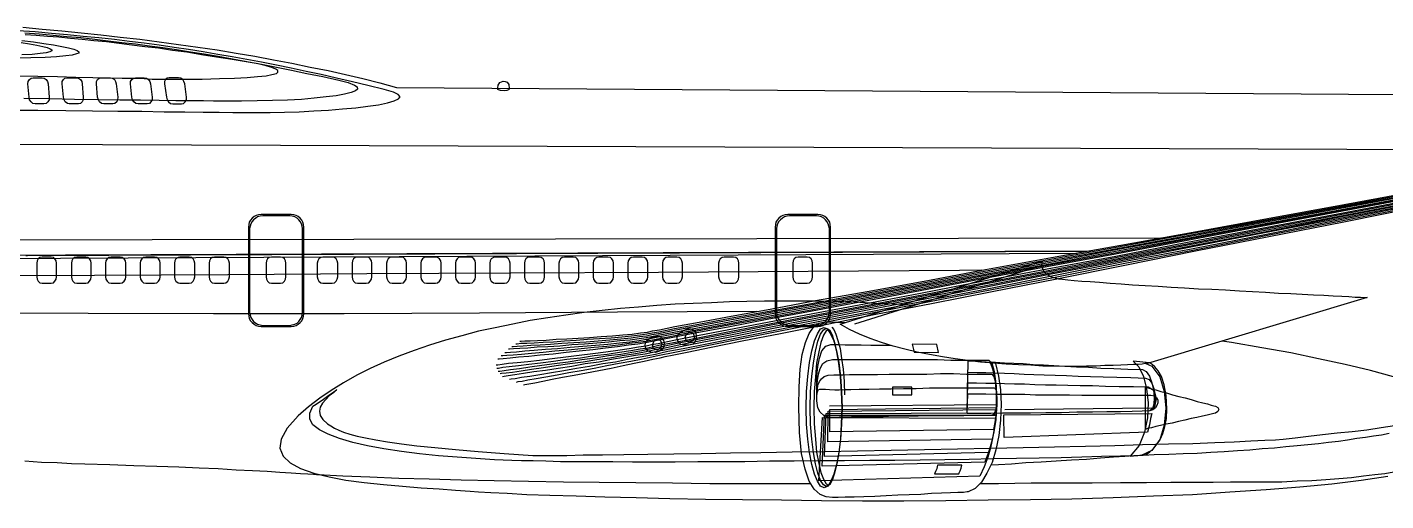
# Model space of a CAD drawing. Extents: x 526 to 2267, y -112 to 246.
# Drawn here: x 885.4 to 1058.8, y 133.5 to 193.8 of the extents above; entities that cross this region are included whole.
import ezdxf

# ---------------------------------------------------------------- set-up
doc = ezdxf.new("R2010")
doc.units = 0
doc.header["$MEASUREMENT"] = 0
doc.layers.get('0').update_dxf_attribs({"linetype": 'CONTINUOUS'})

msp = doc.modelspace()

# ---------------------------------------------------------------- linework, layer by layer
at = {"linetype": 'Continuous'}
for points in [[(930.93, 185.92), (928.85, 186.43), (926.87, 186.89), (924.83, 187.35), (922.9, 187.8), (920.97, 188.21), (919.04, 188.61), (917.16, 189.02), (915.28, 189.38), (913.4, 189.73), (911.52, 190.09), (909.69, 190.39), (907.81, 190.7), (905.93, 191), (904.1, 191.26), (902.22, 191.56), (900.29, 191.82), (898.41, 192.02), (896.48, 192.27), (894.49, 192.48), (892.51, 192.68), (890.48, 192.88), (888.45, 193.04), (886.36, 193.24), (884.18, 193.39)], [(884.79, 193.85), (887.28, 193.6), (889.77, 193.39), (892.26, 193.14), (894.75, 192.88), (897.24, 192.58), (899.73, 192.32), (902.22, 191.97), (904.66, 191.66), (907.15, 191.31), (909.59, 190.95), (912.03, 190.55), (914.41, 190.14), (916.8, 189.68), (919.14, 189.28), (921.48, 188.77), (923.77, 188.31), (926, 187.8), (928.19, 187.3), (930.37, 186.74), (932.51, 186.18), (1133.04, 184.77)], [(884.79, 193.85), (887.28, 193.6), (889.77, 193.39), (892.26, 193.14), (894.75, 192.88), (897.24, 192.58), (899.73, 192.32), (902.22, 191.97), (904.66, 191.66), (907.15, 191.31), (909.59, 190.95), (912.03, 190.55), (914.41, 190.14), (916.8, 189.68), (919.14, 189.28), (921.48, 188.77), (923.77, 188.31), (926, 187.8), (928.19, 187.3), (930.37, 186.74), (932.51, 186.18), (1133.04, 184.77)], [(884.79, 193.85), (887.28, 193.6), (889.77, 193.39), (892.26, 193.14), (894.75, 192.88), (897.24, 192.58), (899.73, 192.32), (902.22, 191.97), (904.66, 191.66), (907.15, 191.31), (909.59, 190.95), (912.03, 190.55), (914.41, 190.14), (916.8, 189.68), (919.14, 189.28), (921.48, 188.77), (923.77, 188.31), (926, 187.8), (928.19, 187.3), (930.37, 186.74), (932.51, 186.18), (1133.04, 184.77)], [(885.04, 193.14), (886.87, 192.99), (888.65, 192.83), (890.43, 192.68), (892.21, 192.53), (893.99, 192.32), (895.71, 192.12), (897.44, 191.92), (899.17, 191.71), (900.95, 191.46), (902.68, 191.26), (904.4, 191), (906.18, 190.7), (907.96, 190.44), (909.74, 190.14), (911.57, 189.83), (913.4, 189.48), (915.28, 189.12), (917.16, 188.77), (919.09, 188.36), (921.07, 187.96), (923.11, 187.55), (925.14, 187.09), (926.31, 186.79), (927.12, 186.48), (927.48, 186.23), (927.53, 185.97), (927.27, 185.72), (926.71, 185.52), (925.85, 185.31), (924.78, 185.11), (923.51, 184.96), (921.99, 184.81), (920.36, 184.65), (918.58, 184.55), (916.65, 184.5), (914.72, 184.45), (912.69, 184.4), (910.6, 184.4)], [(913.55, 189.38), (911.52, 189.73), (909.54, 190.04), (907.61, 190.34), (905.72, 190.65), (903.9, 190.9), (902.12, 191.16), (900.39, 191.36), (898.71, 191.56), (897.09, 191.77), (895.46, 191.97), (893.88, 192.12), (892.36, 192.27), (890.89, 192.43), (889.41, 192.58), (887.94, 192.68), (886.51, 192.78), (885.09, 192.88)], [(884.69, 192.17), (886.16, 191.97), (887.48, 191.77), (888.7, 191.61), (889.77, 191.41), (890.63, 191.21), (891.29, 191.05), (891.75, 190.9), (891.95, 190.7), (891.95, 190.55), (891.65, 190.44), (891.09, 190.29), (890.28, 190.19), (889.11, 190.09), (887.63, 189.99), (885.8, 189.94), (883.57, 189.89)], [(884.69, 192.17), (886.16, 191.97), (887.48, 191.77), (888.7, 191.61), (889.77, 191.41), (890.63, 191.21), (891.29, 191.05), (891.75, 190.9), (891.95, 190.7), (891.95, 190.55), (891.65, 190.44), (891.09, 190.29), (890.28, 190.19), (889.11, 190.09), (887.63, 189.99), (885.8, 189.94), (883.57, 189.89)], [(884.58, 191.92), (885.65, 191.71), (886.57, 191.56), (887.33, 191.41), (887.89, 191.26), (888.29, 191.11), (888.5, 190.95), (888.5, 190.85), (888.24, 190.7), (887.79, 190.6), (887.02, 190.5), (886.01, 190.39), (884.69, 190.34)], [(884.08, 187.65), (886.72, 187.6), (889.21, 187.55), (891.55, 187.5), (893.73, 187.45), (895.71, 187.4), (897.49, 187.35), (899.02, 187.35), (900.29, 187.3), (901.3, 187.24), (902.01, 187.24), (902.42, 187.24), (905.22, 187.24), (907.71, 187.24), (909.89, 187.3), (911.82, 187.35), (913.45, 187.45), (914.77, 187.55), (915.84, 187.65), (916.6, 187.8), (917.16, 187.96), (917.36, 188.11), (917.36, 188.31), (917.11, 188.51), (916.6, 188.72), (915.84, 188.92), (914.82, 189.17), (913.55, 189.38)], [(888.14, 184.91), (888.14, 184.6), (887.99, 184.35), (887.79, 184.14), (887.48, 184.09), (886.36, 184.09), (886.06, 184.14), (885.85, 184.35), (885.65, 184.6), (885.6, 184.91), (885.45, 186.63), (885.5, 186.94), (885.65, 187.19), (885.85, 187.35), (886.11, 187.4), (887.28, 187.4), (887.53, 187.35), (887.79, 187.19), (887.94, 186.94), (888.04, 186.63), (888.14, 184.91)], [(892.51, 184.91), (892.51, 184.6), (892.36, 184.35), (892.16, 184.14), (891.9, 184.09), (890.73, 184.09), (890.48, 184.14), (890.22, 184.35), (890.07, 184.6), (889.97, 184.91), (889.82, 186.63), (889.82, 186.94), (889.97, 187.19), (890.17, 187.35), (890.48, 187.4), (891.6, 187.4), (891.9, 187.35), (892.16, 187.19), (892.31, 186.94), (892.36, 186.63), (892.51, 184.91)], [(896.93, 184.91), (896.88, 184.6), (896.78, 184.35), (896.53, 184.14), (896.27, 184.09), (895.15, 184.09), (894.85, 184.14), (894.6, 184.35), (894.44, 184.6), (894.34, 184.91), (894.19, 186.63), (894.19, 186.94), (894.34, 187.19), (894.54, 187.35), (894.8, 187.4), (895.97, 187.4), (896.22, 187.35), (896.48, 187.19), (896.63, 186.94), (896.73, 186.63), (896.93, 184.91)], [(901.3, 184.91), (901.3, 184.6), (901.15, 184.35), (900.95, 184.14), (900.69, 184.09), (899.52, 184.09), (899.22, 184.14), (898.97, 184.35), (898.81, 184.6), (898.71, 184.91), (898.56, 186.63), (898.56, 186.94), (898.71, 187.19), (898.91, 187.35), (899.17, 187.4), (900.29, 187.4), (900.59, 187.35), (900.85, 187.19), (901, 186.94), (901.1, 186.63), (901.3, 184.91)], [(905.06, 184.09), (905.32, 184.14), (905.52, 184.35), (905.67, 184.6), (905.67, 184.91), (905.47, 186.63), (905.37, 186.94), (905.22, 187.19), (904.96, 187.35), (904.66, 187.4), (903.49, 187.4), (903.23, 187.35), (903.03, 187.19), (902.88, 186.94), (902.88, 186.63), (903.13, 184.91), (903.23, 184.6), (903.39, 184.35), (903.64, 184.14), (903.95, 184.09), (905.06, 184.09)], [(883.06, 183.28), (886.72, 183.28), (890.28, 183.23), (893.68, 183.18), (896.93, 183.13), (899.98, 183.13), (902.83, 183.08), (905.47, 183.08), (907.81, 183.03), (909.84, 183.03), (911.62, 182.98), (912.99, 182.98), (914.01, 182.98), (914.67, 182.98), (916.35, 182.98), (918.18, 183.03), (920.06, 183.08), (921.94, 183.18), (923.82, 183.28), (925.6, 183.43), (927.32, 183.59), (928.85, 183.79), (930.22, 183.94), (931.34, 184.2), (932.2, 184.45), (932.76, 184.7), (932.96, 184.96), (932.71, 185.26), (932.1, 185.57), (930.93, 185.92)], [(945.42, 185.97), (945.42, 186.13), (945.47, 186.48), (945.67, 186.79), (946.13, 186.99), (946.38, 186.94), (946.63, 186.84), (946.84, 186.53), (946.89, 186.03), (946.89, 185.97), (946.79, 185.87), (946.58, 185.77), (946.23, 185.72), (945.77, 185.77), (945.52, 185.87), (945.42, 185.92), (945.42, 185.97)], [(910.6, 184.4), (910.04, 184.4), (909.13, 184.4), (907.86, 184.45), (906.28, 184.45), (904.35, 184.45), (902.22, 184.5), (899.83, 184.55), (897.19, 184.55), (894.39, 184.6), (891.39, 184.65), (888.24, 184.7), (884.94, 184.75)], [(1099.2, 178.11), (815.52, 179.16)], [(1062.45, 171.9), (1052.64, 170.02), (1042.94, 168.19), (1033.49, 166.41), (1024.34, 164.63), (1015.55, 163), (1007.21, 161.43), (999.39, 159.9), (992.22, 158.53), (985.66, 157.31), (979.87, 156.19), (974.94, 155.28), (970.93, 154.52), (967.88, 153.91), (965.9, 153.5), (965.03, 153.35), (964.37, 153.2), (963.41, 153.04), (962.19, 152.84), (960.76, 152.64), (959.24, 152.43), (957.56, 152.23), (955.83, 151.98), (954.11, 151.77), (952.38, 151.57), (950.75, 151.37), (949.28, 151.21), (947.91, 151.06), (946.79, 150.96), (945.97, 150.86), (945.42, 150.76), (945.21, 150.76)], [(945.31, 150.4), (945.52, 150.4), (946.08, 150.5), (946.89, 150.6), (948.06, 150.71), (949.38, 150.91), (950.9, 151.06), (952.53, 151.26), (954.26, 151.52), (955.99, 151.72), (957.71, 151.98), (959.39, 152.18), (960.97, 152.43), (962.39, 152.64), (963.61, 152.84), (964.57, 152.99), (965.29, 153.14), (966.15, 153.35), (968.13, 153.7), (971.18, 154.31), (975.2, 155.08), (980.13, 156.04), (985.87, 157.16), (992.42, 158.38), (999.59, 159.75), (1007.42, 161.28), (1015.7, 162.85), (1024.49, 164.53), (1033.64, 166.26), (1043.09, 168.09), (1052.74, 169.92), (1062.55, 171.8)], [(1062.4, 172.1), (1052.59, 170.27), (1042.89, 168.44), (1033.44, 166.66), (1024.29, 164.93), (1015.5, 163.31), (1007.11, 161.73), (999.34, 160.26), (992.12, 158.89), (985.56, 157.67), (979.82, 156.6), (974.84, 155.63), (970.83, 154.87), (967.78, 154.31), (965.79, 153.91), (964.93, 153.75), (964.27, 153.6), (963.3, 153.45), (962.13, 153.3), (960.71, 153.09), (959.19, 152.94), (957.56, 152.74), (955.83, 152.53), (954.16, 152.38), (952.48, 152.18), (950.85, 152.03), (949.38, 151.87), (948.06, 151.77), (946.99, 151.67), (946.13, 151.57), (945.62, 151.52), (945.42, 151.52)], [(945.87, 151.98), (946.08, 151.98), (946.58, 152.03), (947.4, 152.08), (948.46, 152.18), (949.73, 152.28), (951.21, 152.43), (952.73, 152.59), (954.41, 152.74), (956.09, 152.89), (957.71, 153.04), (959.34, 153.2), (960.81, 153.35), (962.19, 153.55), (963.35, 153.7), (964.32, 153.81), (964.98, 153.96), (965.84, 154.11), (967.83, 154.52), (970.88, 155.13), (974.94, 155.89), (979.87, 156.8), (985.66, 157.87), (992.17, 159.14), (999.39, 160.46), (1007.21, 161.94), (1015.6, 163.51), (1024.39, 165.14), (1033.54, 166.87), (1043.04, 168.64), (1052.74, 170.42), (1062.55, 172.25)], [(946.33, 152.38), (946.53, 152.38), (947.04, 152.43), (947.8, 152.48), (948.87, 152.59), (950.09, 152.69), (951.51, 152.79), (953.04, 152.89), (954.66, 153.04), (956.29, 153.2), (957.92, 153.3), (959.49, 153.45), (960.97, 153.6), (962.29, 153.75), (963.46, 153.91), (964.37, 154.06), (965.03, 154.21), (965.9, 154.36), (967.88, 154.77), (970.93, 155.33), (974.99, 156.09), (979.92, 157.01), (985.72, 158.12), (992.27, 159.34), (999.49, 160.67), (1007.31, 162.14), (1015.7, 163.66), (1024.49, 165.34), (1033.69, 167.02), (1043.19, 168.8), (1052.9, 170.58), (1062.76, 172.41)], [(946.79, 152.84), (946.94, 152.84), (947.45, 152.89), (948.26, 152.94), (949.28, 152.99), (950.45, 153.09), (951.82, 153.14), (953.34, 153.25), (954.87, 153.4), (956.49, 153.5), (958.07, 153.6), (959.59, 153.75), (961.02, 153.91), (962.34, 154.01), (963.46, 154.16), (964.37, 154.31), (965.03, 154.41), (965.9, 154.57), (967.88, 154.97), (970.93, 155.53), (974.99, 156.3), (979.97, 157.26), (985.77, 158.33), (992.32, 159.55), (999.54, 160.87), (1007.42, 162.34), (1015.75, 163.87), (1024.59, 165.54), (1033.79, 167.22), (1043.29, 169), (1053, 170.78), (1062.86, 172.61)], [(947.24, 153.14), (947.4, 153.14), (947.91, 153.2), (948.67, 153.25), (949.63, 153.3), (950.85, 153.35), (952.17, 153.45), (953.6, 153.55), (955.12, 153.65), (956.7, 153.75), (958.22, 153.86), (959.75, 154.01), (961.12, 154.11), (962.44, 154.26), (963.51, 154.41), (964.42, 154.52), (965.08, 154.67), (965.95, 154.82), (967.93, 155.23), (970.98, 155.79), (975.04, 156.55), (980.02, 157.46), (985.82, 158.53), (992.37, 159.75), (999.64, 161.07), (1007.47, 162.55), (1015.85, 164.07), (1024.69, 165.7), (1033.94, 167.37), (1043.44, 169.15), (1053.15, 170.93), (1063.06, 172.71)], [(947.75, 153.5), (947.91, 153.5), (948.36, 153.55), (949.12, 153.55), (950.09, 153.6), (951.21, 153.7), (952.53, 153.75), (953.95, 153.86), (955.43, 153.96), (956.9, 154.06), (958.43, 154.16), (959.9, 154.26), (961.27, 154.36), (962.49, 154.52), (963.61, 154.62), (964.47, 154.77), (965.13, 154.87), (966, 155.02), (967.98, 155.43), (971.08, 155.99), (975.09, 156.75), (980.07, 157.67), (985.92, 158.73), (992.47, 159.95), (999.74, 161.28), (1007.57, 162.75), (1016, 164.27), (1024.85, 165.9), (1034.05, 167.58), (1043.55, 169.31), (1053.3, 171.08), (1063.21, 172.91)], [(948.26, 153.81), (948.41, 153.81), (948.87, 153.86), (949.58, 153.86), (950.5, 153.91), (951.62, 153.96), (952.89, 154.06), (954.26, 154.11), (955.68, 154.21), (957.15, 154.31), (958.63, 154.41), (960.05, 154.52), (961.37, 154.62), (962.59, 154.72), (963.66, 154.87), (964.52, 154.97), (965.18, 155.13), (966.05, 155.28), (968.03, 155.69), (971.13, 156.24), (975.2, 157.01), (980.18, 157.92), (985.97, 158.99), (992.58, 160.16), (999.84, 161.48), (1007.67, 162.95), (1016.11, 164.48), (1024.95, 166.05), (1034.2, 167.73), (1043.7, 169.46), (1053.46, 171.24), (1063.37, 173.07)], [(945.47, 149.99), (945.67, 149.99), (946.23, 150.1), (947.04, 150.2), (948.21, 150.35), (949.53, 150.55), (951.06, 150.76), (952.68, 150.96), (954.41, 151.21), (956.14, 151.47), (957.87, 151.72), (959.54, 151.98), (961.12, 152.18), (962.54, 152.43), (963.81, 152.64), (964.78, 152.84), (965.49, 152.99), (966.35, 153.14), (968.33, 153.55), (971.38, 154.16), (975.4, 154.92), (980.33, 155.89), (986.07, 157.01), (992.58, 158.23), (999.79, 159.6), (1007.57, 161.12), (1015.85, 162.7), (1024.64, 164.38), (1033.74, 166.15), (1043.19, 167.93), (1052.85, 169.76), (1062.65, 171.64)], [(945.72, 149.69), (945.92, 149.74), (946.48, 149.79), (947.3, 149.89), (948.41, 150.04), (949.73, 150.25), (951.26, 150.45), (952.89, 150.71), (954.61, 150.96), (956.34, 151.21), (958.07, 151.47), (959.75, 151.72), (961.32, 151.98), (962.74, 152.23), (963.96, 152.43), (964.98, 152.64), (965.69, 152.79), (966.56, 152.94), (968.54, 153.35), (971.54, 153.96), (975.55, 154.72), (980.48, 155.69), (986.22, 156.8), (992.73, 158.07), (999.94, 159.45), (1007.72, 160.92), (1016, 162.55), (1024.75, 164.22), (1033.89, 166), (1043.29, 167.78), (1052.9, 169.66), (1062.71, 171.54)], [(946.02, 149.33), (946.23, 149.38), (946.74, 149.43), (947.6, 149.59), (948.72, 149.74), (950.04, 149.94), (951.51, 150.15), (953.14, 150.4), (954.87, 150.65), (956.6, 150.96), (958.32, 151.21), (959.95, 151.52), (961.53, 151.77), (963, 152.03), (964.22, 152.23), (965.23, 152.43), (965.95, 152.59), (966.76, 152.74), (968.74, 153.14), (971.74, 153.75), (975.75, 154.52), (980.63, 155.48), (986.38, 156.6), (992.83, 157.87), (1000, 159.24), (1007.77, 160.77), (1016.05, 162.39), (1024.8, 164.07), (1033.89, 165.85), (1043.29, 167.68), (1052.95, 169.51), (1062.71, 171.39)], [(946.94, 148.98), (947.14, 149.03), (947.65, 149.08), (948.46, 149.23), (949.53, 149.38), (950.8, 149.59), (952.28, 149.84), (953.85, 150.1), (955.48, 150.4), (957.15, 150.65), (958.83, 150.96), (960.46, 151.21), (961.98, 151.52), (963.35, 151.77), (964.57, 151.98), (965.54, 152.18), (966.25, 152.33), (967.12, 152.53), (969.1, 152.89), (972.1, 153.5), (976.11, 154.31), (980.99, 155.28), (986.73, 156.4), (993.24, 157.67), (1000.35, 159.04), (1008.13, 160.56), (1016.36, 162.19), (1025.1, 163.92), (1034.2, 165.65), (1043.55, 167.48), (1053.15, 169.36), (1062.91, 171.29)], [(947.8, 148.62), (948.01, 148.67), (948.52, 148.72), (949.28, 148.88), (950.34, 149.08), (951.56, 149.28), (952.99, 149.54), (954.51, 149.84), (956.09, 150.1), (957.71, 150.4), (959.34, 150.71), (960.92, 151.01), (962.39, 151.26), (963.71, 151.52), (964.88, 151.77), (965.84, 151.98), (966.51, 152.13), (967.37, 152.28), (969.3, 152.69), (972.35, 153.3), (976.36, 154.11), (981.24, 155.08), (986.94, 156.19), (993.44, 157.46), (1000.55, 158.89), (1008.28, 160.36), (1016.56, 161.99), (1025.25, 163.72), (1034.35, 165.49), (1043.7, 167.32), (1053.3, 169.2), (1063.01, 171.13)], [(948.72, 148.27), (948.87, 148.32), (949.38, 148.37), (950.14, 148.52), (951.16, 148.72), (952.38, 148.98), (953.7, 149.23), (955.17, 149.49), (956.75, 149.79), (958.32, 150.1), (959.9, 150.4), (961.42, 150.71), (962.85, 151.01), (964.12, 151.26), (965.23, 151.52), (966.15, 151.72), (966.81, 151.87), (967.67, 152.03), (969.61, 152.43), (972.65, 153.04), (976.62, 153.86), (981.5, 154.82), (987.24, 155.94), (993.69, 157.26), (1000.81, 158.63), (1008.53, 160.16), (1016.77, 161.78), (1025.46, 163.51), (1034.5, 165.34), (1043.85, 167.17), (1053.41, 169.05), (1063.11, 170.98)], [(920.67, 162.34), (920.67, 168.34), (920.61, 168.7), (920.56, 169), (920.41, 169.25), (920.21, 169.51), (919.95, 169.71), (919.7, 169.86), (919.4, 169.92), (919.04, 169.97), (915.23, 169.97), (914.87, 169.92), (914.57, 169.86), (914.31, 169.71), (914.06, 169.51), (913.86, 169.25), (913.7, 169), (913.65, 168.7), (913.6, 168.34), (913.6, 162.34)], [(920.51, 162.34), (920.51, 168.19), (920.46, 168.49), (920.36, 168.8), (920.21, 169.1), (920.01, 169.31), (919.8, 169.51), (919.5, 169.66), (919.19, 169.76), (918.89, 169.81), (915.43, 169.81), (915.08, 169.76), (914.77, 169.66), (914.52, 169.51), (914.26, 169.31), (914.06, 169.1), (913.91, 168.8), (913.81, 168.49), (913.75, 168.19), (913.75, 162.24)], [(987.9, 162.34), (987.9, 168.34), (987.85, 168.7), (987.8, 169), (987.65, 169.25), (987.44, 169.51), (987.19, 169.71), (986.94, 169.86), (986.63, 169.92), (986.27, 169.97), (982.46, 169.97), (982.11, 169.92), (981.8, 169.86), (981.55, 169.71), (981.29, 169.51), (981.09, 169.25), (980.94, 169), (980.89, 168.7), (980.84, 168.34), (980.84, 162.34)], [(987.75, 162.34), (987.75, 168.19), (987.7, 168.49), (987.6, 168.8), (987.44, 169.1), (987.24, 169.31), (987.04, 169.51), (986.73, 169.66), (986.43, 169.76), (986.12, 169.81), (982.67, 169.81), (982.31, 169.76), (982.01, 169.66), (981.75, 169.51), (981.5, 169.31), (981.29, 169.1), (981.14, 168.8), (981.04, 168.49), (980.99, 168.19), (980.99, 162.24)], [(797.43, 166.82), (797.02, 166.31), (796.82, 165.85), (796.87, 165.44), (797.22, 165.14), (797.94, 164.83), (799.1, 164.63), (800.73, 164.53), (802.97, 164.48), (1021.05, 165.36)], [(798.34, 167.68), (797.88, 167.12), (797.58, 166.51), (797.48, 165.9), (797.68, 165.29), (798.29, 164.78), (799.31, 164.32), (800.88, 164.07), (803.07, 163.97), (1019.34, 165.05)], [(1029.97, 166.96), (798.34, 166.56)], [(885.19, 164.73), (885.4, 164.73), (1020.6, 165.28)], [(888.4, 161.22), (888.7, 161.28), (888.9, 161.48), (889.06, 161.73), (889.11, 162.04), (889.11, 163.77), (889.06, 164.07), (888.9, 164.32), (888.7, 164.48), (888.4, 164.53), (887.28, 164.53), (886.97, 164.48), (886.77, 164.32), (886.62, 164.07), (886.57, 163.77), (886.57, 162.04), (886.62, 161.73), (886.77, 161.48), (886.97, 161.28), (887.28, 161.22), (888.4, 161.22)], [(892.82, 161.22), (893.12, 161.28), (893.32, 161.48), (893.48, 161.73), (893.53, 162.04), (893.53, 163.77), (893.48, 164.07), (893.32, 164.32), (893.12, 164.48), (892.82, 164.53), (891.7, 164.53), (891.39, 164.48), (891.19, 164.32), (891.04, 164.07), (890.99, 163.77), (890.99, 162.04), (891.04, 161.73), (891.19, 161.48), (891.39, 161.28), (891.7, 161.22), (892.82, 161.22)], [(897.24, 161.22), (897.49, 161.28), (897.75, 161.48), (897.9, 161.73), (897.95, 162.04), (897.95, 163.77), (897.9, 164.07), (897.75, 164.32), (897.49, 164.48), (897.24, 164.53), (896.07, 164.53), (895.76, 164.48), (895.56, 164.32), (895.41, 164.07), (895.36, 163.77), (895.36, 162.04), (895.41, 161.73), (895.56, 161.48), (895.76, 161.28), (896.07, 161.22), (897.24, 161.22)], [(901.61, 161.22), (901.91, 161.28), (902.12, 161.48), (902.27, 161.73), (902.32, 162.04), (902.32, 163.77), (902.27, 164.07), (902.12, 164.32), (901.91, 164.48), (901.61, 164.53), (900.49, 164.53), (900.19, 164.48), (899.98, 164.32), (899.83, 164.07), (899.78, 163.77), (899.78, 162.04), (899.83, 161.73), (899.98, 161.48), (900.19, 161.28), (900.49, 161.22), (901.61, 161.22)], [(906.03, 161.22), (906.33, 161.28), (906.54, 161.48), (906.69, 161.73), (906.74, 162.04), (906.74, 163.77), (906.69, 164.07), (906.54, 164.32), (906.33, 164.48), (906.03, 164.53), (904.86, 164.53), (904.61, 164.48), (904.35, 164.32), (904.2, 164.07), (904.15, 163.77), (904.15, 162.04), (904.2, 161.73), (904.35, 161.48), (904.61, 161.28), (904.86, 161.22), (906.03, 161.22)], [(910.45, 161.22), (910.71, 161.28), (910.96, 161.48), (911.11, 161.73), (911.16, 162.04), (911.16, 163.77), (911.11, 164.07), (910.96, 164.32), (910.71, 164.48), (910.45, 164.53), (909.28, 164.53), (908.98, 164.48), (908.77, 164.32), (908.62, 164.07), (908.57, 163.77), (908.57, 162.04), (908.62, 161.73), (908.77, 161.48), (908.98, 161.28), (909.28, 161.22), (910.45, 161.22)], [(917.67, 161.22), (917.97, 161.28), (918.18, 161.48), (918.33, 161.73), (918.38, 162.04), (918.38, 163.77), (918.33, 164.07), (918.18, 164.32), (917.97, 164.48), (917.67, 164.53), (916.55, 164.53), (916.24, 164.48), (916.04, 164.32), (915.89, 164.07), (915.84, 163.77), (915.84, 162.04), (915.89, 161.73), (916.04, 161.48), (916.24, 161.28), (916.55, 161.22), (917.67, 161.22)], [(924.27, 161.22), (924.58, 161.28), (924.78, 161.48), (924.93, 161.73), (924.99, 162.04), (924.99, 163.77), (924.93, 164.07), (924.78, 164.32), (924.58, 164.48), (924.27, 164.53), (923.11, 164.53), (922.85, 164.48), (922.6, 164.32), (922.44, 164.07), (922.39, 163.77), (922.39, 162.04), (922.44, 161.73), (922.6, 161.48), (922.85, 161.28), (923.11, 161.22), (924.27, 161.22)], [(928.64, 161.22), (928.95, 161.28), (929.15, 161.48), (929.31, 161.73), (929.36, 162.04), (929.36, 163.77), (929.31, 164.07), (929.15, 164.32), (928.95, 164.48), (928.64, 164.53), (927.53, 164.53), (927.22, 164.48), (927.02, 164.32), (926.87, 164.07), (926.82, 163.77), (926.82, 162.04), (926.87, 161.73), (927.02, 161.48), (927.22, 161.28), (927.53, 161.22), (928.64, 161.22)], [(933.07, 161.22), (933.37, 161.28), (933.57, 161.48), (933.73, 161.73), (933.78, 162.04), (933.78, 163.77), (933.73, 164.07), (933.57, 164.32), (933.37, 164.48), (933.07, 164.53), (931.95, 164.53), (931.64, 164.48), (931.44, 164.32), (931.29, 164.07), (931.24, 163.77), (931.24, 162.04), (931.29, 161.73), (931.44, 161.48), (931.64, 161.28), (931.95, 161.22), (933.07, 161.22)], [(937.49, 161.22), (937.74, 161.28), (938, 161.48), (938.15, 161.73), (938.2, 162.04), (938.2, 163.77), (938.15, 164.07), (938, 164.32), (937.74, 164.48), (937.49, 164.53), (936.32, 164.53), (936.01, 164.48), (935.81, 164.32), (935.66, 164.07), (935.61, 163.77), (935.61, 162.04), (935.66, 161.73), (935.81, 161.48), (936.01, 161.28), (936.32, 161.22), (937.49, 161.22)], [(941.86, 161.22), (942.16, 161.28), (942.37, 161.48), (942.52, 161.73), (942.57, 162.04), (942.57, 163.77), (942.52, 164.07), (942.37, 164.32), (942.16, 164.48), (941.86, 164.53), (940.74, 164.53), (940.43, 164.48), (940.23, 164.32), (940.08, 164.07), (940.03, 163.77), (940.03, 162.04), (940.08, 161.73), (940.23, 161.48), (940.43, 161.28), (940.74, 161.22), (941.86, 161.22)], [(946.28, 161.22), (946.58, 161.28), (946.79, 161.48), (946.94, 161.73), (946.99, 162.04), (946.99, 163.77), (946.94, 164.07), (946.79, 164.32), (946.58, 164.48), (946.28, 164.53), (945.11, 164.53), (944.86, 164.48), (944.6, 164.32), (944.45, 164.07), (944.4, 163.77), (944.4, 162.04), (944.45, 161.73), (944.6, 161.48), (944.86, 161.28), (945.11, 161.22), (946.28, 161.22)], [(950.7, 161.22), (950.95, 161.28), (951.21, 161.48), (951.36, 161.73), (951.41, 162.04), (951.41, 163.77), (951.36, 164.07), (951.21, 164.32), (950.95, 164.48), (950.7, 164.53), (949.53, 164.53), (949.23, 164.48), (949.02, 164.32), (948.87, 164.07), (948.82, 163.77), (948.82, 162.04), (948.87, 161.73), (949.02, 161.48), (949.23, 161.28), (949.53, 161.22), (950.7, 161.22)], [(955.07, 161.22), (955.38, 161.28), (955.58, 161.48), (955.73, 161.73), (955.78, 162.04), (955.78, 163.77), (955.73, 164.07), (955.58, 164.32), (955.38, 164.48), (955.07, 164.53), (953.95, 164.53), (953.65, 164.48), (953.44, 164.32), (953.29, 164.07), (953.24, 163.77), (953.24, 162.04), (953.29, 161.73), (953.44, 161.48), (953.65, 161.28), (953.95, 161.22), (955.07, 161.22)], [(959.49, 161.22), (959.8, 161.28), (960, 161.48), (960.15, 161.73), (960.2, 162.04), (960.2, 163.77), (960.15, 164.07), (960, 164.32), (959.8, 164.48), (959.49, 164.53), (958.32, 164.53), (958.07, 164.48), (957.82, 164.32), (957.66, 164.07), (957.61, 163.77), (957.61, 162.04), (957.66, 161.73), (957.82, 161.48), (958.07, 161.28), (958.32, 161.22), (959.49, 161.22)], [(963.86, 161.22), (964.17, 161.28), (964.37, 161.48), (964.52, 161.73), (964.57, 162.04), (964.57, 163.77), (964.52, 164.07), (964.37, 164.32), (964.17, 164.48), (963.86, 164.53), (962.74, 164.53), (962.44, 164.48), (962.24, 164.32), (962.08, 164.07), (962.03, 163.77), (962.03, 162.04), (962.08, 161.73), (962.24, 161.48), (962.44, 161.28), (962.74, 161.22), (963.86, 161.22)], [(968.28, 161.22), (968.59, 161.28), (968.79, 161.48), (968.94, 161.73), (969, 162.04), (969, 163.77), (968.94, 164.07), (968.79, 164.32), (968.59, 164.48), (968.28, 164.53), (967.17, 164.53), (966.86, 164.48), (966.66, 164.32), (966.51, 164.07), (966.45, 163.77), (966.45, 162.04), (966.51, 161.73), (966.66, 161.48), (966.86, 161.28), (967.17, 161.22), (968.28, 161.22)], [(975.5, 161.22), (975.81, 161.28), (976.01, 161.48), (976.16, 161.73), (976.21, 162.04), (976.21, 163.77), (976.16, 164.07), (976.01, 164.32), (975.81, 164.48), (975.5, 164.53), (974.33, 164.53), (974.08, 164.48), (973.82, 164.32), (973.67, 164.07), (973.62, 163.77), (973.62, 162.04), (973.67, 161.73), (973.82, 161.48), (974.08, 161.28), (974.33, 161.22), (975.5, 161.22)], [(984.9, 161.22), (985.21, 161.28), (985.41, 161.48), (985.56, 161.73), (985.61, 162.04), (985.61, 163.77), (985.56, 164.07), (985.41, 164.32), (985.21, 164.48), (984.9, 164.53), (983.78, 164.53), (983.48, 164.48), (983.28, 164.32), (983.12, 164.07), (983.07, 163.77), (983.07, 162.04), (983.12, 161.73), (983.28, 161.48), (983.48, 161.28), (983.78, 161.22), (984.9, 161.22)], [(989.12, 155.99), (1014.94, 164.07), (1014.94, 163.97), (1014.89, 163.77), (1014.84, 163.46), (1014.94, 163.11), (1015.14, 162.7), (1015.5, 162.34), (1016.11, 162.04), (1017.02, 161.78), (1017.53, 161.73), (1018.19, 161.63), (1019, 161.58), (1019.97, 161.48), (1021.04, 161.43), (1022.25, 161.33), (1023.58, 161.22), (1025, 161.12), (1026.47, 161.02), (1028.05, 160.92), (1029.73, 160.82), (1031.4, 160.72), (1033.08, 160.62), (1034.86, 160.51), (1036.59, 160.46), (1038.31, 160.36), (1040.09, 160.26), (1041.77, 160.16), (1043.44, 160.06), (1045.07, 159.95), (1046.65, 159.9), (1048.12, 159.8), (1049.54, 159.75), (1050.86, 159.7), (1052.08, 159.6), (1053.15, 159.55), (1054.07, 159.5), (1054.88, 159.45), (1055.54, 159.45), (1056, 159.4), (1056.3, 159.4), (1056.4, 159.4), (1028.35, 150.96), (1028.25, 150.96), (1028.05, 150.96), (1027.69, 150.91), (1027.18, 150.86), (1026.57, 150.86), (1025.81, 150.81), (1024.95, 150.76), (1023.98, 150.71), (1022.92, 150.71), (1021.8, 150.65), (1020.58, 150.65), (1019.26, 150.6), (1017.88, 150.6), (1016.46, 150.65), (1014.99, 150.65), (1013.46, 150.76), (1011.89, 150.81), (1010.31, 150.91), (1008.69, 151.01), (1007.06, 151.16), (1005.43, 151.37), (1003.81, 151.57), (1002.18, 151.82), (1000.55, 152.13), (998.98, 152.43), (997.4, 152.79), (995.88, 153.2), (994.41, 153.65), (992.98, 154.16), (991.61, 154.72), (990.34, 155.33), (989.12, 155.99)], [(1013.92, 163.16), (990.95, 155.99)], [(1007.22, 162.87), (1004.37, 162.85), (985.05, 162.7), (965.95, 162.6), (947.09, 162.5), (928.7, 162.39), (910.96, 162.29), (893.93, 162.19), (877.77, 162.14), (862.68, 162.09), (848.81, 162.04), (836.25, 161.99), (825.18, 161.99), (815.72, 161.99), (808.1, 162.04), (802.36, 162.09), (798.75, 162.14), (797.33, 162.24), (796.72, 162.29), (796.16, 162.39)], [(913.6, 162.34), (913.6, 157.31), (913.65, 157.01), (913.7, 156.7), (913.86, 156.4), (914.06, 156.19), (914.31, 155.99), (914.57, 155.84), (914.87, 155.74), (915.23, 155.69), (919.04, 155.69), (919.4, 155.74), (919.7, 155.84), (919.95, 155.99), (920.21, 156.19), (920.41, 156.4), (920.56, 156.7), (920.61, 157.01), (920.67, 157.31), (920.67, 162.34)], [(913.75, 162.24), (913.75, 157.52), (913.81, 157.16), (913.91, 156.85), (914.06, 156.6), (914.26, 156.35), (914.52, 156.14), (914.77, 155.99), (915.08, 155.89), (915.43, 155.84), (918.89, 155.84), (919.19, 155.89), (919.5, 155.99), (919.8, 156.14), (920.01, 156.35), (920.21, 156.6), (920.36, 156.85), (920.46, 157.16), (920.51, 157.52), (920.51, 162.34)], [(980.84, 162.34), (980.84, 157.31), (980.89, 157.01), (980.94, 156.7), (981.09, 156.4), (981.29, 156.19), (981.55, 155.99), (981.8, 155.84), (982.11, 155.74), (982.46, 155.69), (986.27, 155.69), (986.63, 155.74), (986.94, 155.84), (987.19, 155.99), (987.44, 156.19), (987.65, 156.4), (987.8, 156.7), (987.85, 157.01), (987.9, 157.31), (987.9, 162.34)], [(980.99, 162.24), (980.99, 157.52), (981.04, 157.16), (981.14, 156.85), (981.29, 156.6), (981.5, 156.35), (981.75, 156.14), (982.01, 155.99), (982.31, 155.89), (982.67, 155.84), (986.12, 155.84), (986.43, 155.89), (986.73, 155.99), (987.04, 156.14), (987.24, 156.35), (987.44, 156.6), (987.6, 156.85), (987.7, 157.16), (987.75, 157.52), (987.75, 162.34)], [(978.51, 157.61), (960.71, 157.52), (943.08, 157.41), (925.8, 157.31), (909.13, 157.31), (893.12, 157.36), (877.88, 157.41), (863.59, 157.57), (850.33, 157.72), (838.29, 157.97), (827.46, 158.23), (818.11, 158.58), (810.28, 158.99), (804.14, 159.5), (799.71, 160.01), (797.27, 160.62), (796.61, 160.77), (796, 160.97)], [(986.02, 158.94), (983.89, 158.94), (981.7, 158.94), (979.46, 158.94), (977.23, 158.89), (974.99, 158.84), (972.71, 158.73), (970.37, 158.63), (968.08, 158.53), (965.74, 158.38), (963.41, 158.18), (961.07, 157.97), (958.73, 157.72), (956.44, 157.46), (954.11, 157.16), (951.82, 156.8), (949.58, 156.45), (947.35, 155.99), (945.11, 155.53), (942.98, 155.08), (940.84, 154.52), (938.76, 153.96), (936.72, 153.3), (934.74, 152.64), (932.81, 151.92), (930.93, 151.16), (929.15, 150.35), (927.42, 149.49), (925.75, 148.52), (924.17, 147.55), (922.7, 146.54), (921.28, 145.47), (919.95, 144.3), (918.53, 142.73), (917.77, 141.35), (917.62, 140.19), (918.02, 139.17), (918.94, 138.31), (920.26, 137.59), (921.94, 136.98), (923.92, 136.53), (926.05, 136.12), (928.39, 135.81), (930.83, 135.56), (933.27, 135.36), (935.66, 135.15), (937.94, 135), (940.03, 134.85), (941.91, 134.7), (942.98, 134.6), (944.55, 134.54), (946.63, 134.44), (949.12, 134.29), (952.07, 134.19), (955.43, 134.09), (959.09, 133.99), (963.1, 133.88), (967.37, 133.78), (971.94, 133.68), (976.67, 133.63), (981.65, 133.58), (986.73, 133.53), (991.97, 133.48), (997.25, 133.48), (1002.64, 133.53), (1008.03, 133.58), (1013.41, 133.63), (1018.7, 133.73), (1023.98, 133.88), (1029.12, 134.09), (1034.1, 134.29), (1038.87, 134.6), (1043.5, 134.9), (1047.82, 135.26), (1051.88, 135.66), (1055.64, 136.12), (1059.05, 136.63)], [(997.03, 158.47), (996.84, 158.48), (993.74, 158.63), (990.9, 158.79), (988.31, 158.89), (986.02, 158.94)], [(1008.96, 150.99), (1009.35, 149.38), (1009.6, 147.61), (1009.7, 145.78), (1009.6, 143.74), (1009.4, 141.81), (1008.99, 139.98), (1008.53, 138.36), (1007.87, 136.98), (1007.16, 135.87), (1006.35, 135.05), (1005.48, 134.6), (1005.33, 134.6), (1004.87, 134.54), (1004.16, 134.54), (1003.2, 134.49), (1002.08, 134.44), (1000.81, 134.39), (999.44, 134.29), (997.96, 134.24), (996.49, 134.19), (995.02, 134.09), (993.54, 134.04), (992.17, 133.99), (990.9, 133.93), (989.78, 133.93), (988.87, 133.88), (988.15, 133.88), (987.34, 133.99), (986.58, 134.29), (985.82, 134.95), (985.16, 135.97), (984.65, 137.49), (984.19, 139.52), (983.94, 142.17), (983.84, 145.47), (983.89, 148.01), (984.04, 150.25), (984.29, 152.13), (984.7, 153.65), (985.16, 154.82), (985.72, 155.63), (986.43, 156.14), (987.19, 156.3)], [(987.19, 156.3), (987.29, 156.3), (987.65, 156.3), (988.15, 156.24), (988.87, 156.24), (989.73, 156.19), (989.77, 156.19)], [(965.64, 154.47), (966.05, 154.41), (966.35, 154.26), (966.56, 153.91), (966.66, 153.55), (966.61, 153.14), (966.4, 152.79), (966.05, 152.53), (965.54, 152.38), (964.98, 152.43), (964.57, 152.59), (964.32, 152.89), (964.22, 153.25), (964.27, 153.65), (964.52, 154.01), (964.98, 154.26), (965.64, 154.47)], [(969.66, 155.38), (970.06, 155.38), (970.42, 155.23), (970.67, 154.92), (970.77, 154.57), (970.77, 154.16), (970.62, 153.75), (970.32, 153.45), (969.81, 153.3), (969.25, 153.3), (968.79, 153.4), (968.49, 153.7), (968.33, 154.06), (968.33, 154.41), (968.59, 154.82), (969, 155.13), (969.66, 155.38)], [(969.91, 155.02), (970.37, 154.82), (970.52, 154.36), (970.37, 153.91), (969.91, 153.65), (969.5, 153.86), (969.35, 154.31), (969.5, 154.77), (969.91, 155.02)], [(984.8, 145.32), (984.85, 147.4), (985, 149.33), (985.21, 151.11), (985.51, 152.59), (985.87, 153.86), (986.22, 154.77), (986.63, 155.38), (987.09, 155.58), (987.49, 155.38), (987.9, 154.77), (988.31, 153.86), (988.66, 152.59), (988.97, 151.11), (989.17, 149.33), (989.32, 147.4), (989.37, 145.32), (989.32, 143.23), (989.17, 141.35), (988.97, 139.63), (988.66, 138.1), (988.31, 136.88), (987.95, 135.97), (987.54, 135.36), (987.09, 135.15), (986.63, 135.36), (986.22, 135.97), (985.87, 136.88), (985.51, 138.1), (985.21, 139.63), (985, 141.35), (984.85, 143.23), (984.8, 145.32)], [(985.31, 145.32), (985.36, 147.4), (985.51, 149.33), (985.72, 151.06), (985.97, 152.53), (986.27, 153.81), (986.63, 154.72), (986.99, 155.28), (987.34, 155.48), (987.7, 155.28), (988, 154.72), (988.36, 153.81), (988.66, 152.53), (988.97, 151.06), (989.17, 149.33), (989.32, 147.4), (989.37, 145.32), (989.32, 143.23), (989.17, 141.35), (988.97, 139.63), (988.71, 138.2), (988.41, 136.98), (988.05, 136.07), (987.7, 135.51), (987.34, 135.31), (986.99, 135.51), (986.63, 136.07), (986.27, 136.98), (985.97, 138.2), (985.72, 139.63), (985.51, 141.35), (985.36, 143.23), (985.31, 145.32)], [(987.65, 135.46), (987.9, 135.66), (988.21, 136.22), (988.46, 137.09), (988.76, 138.25), (989.02, 139.68), (989.22, 141.35), (989.32, 143.29), (989.37, 145.32), (989.32, 147.4), (989.17, 149.28), (988.97, 151.01), (988.71, 152.48), (988.41, 153.65), (988.15, 154.57), (987.85, 155.13), (987.65, 155.33), (987.34, 155.13), (986.99, 154.57), (986.68, 153.65), (986.43, 152.48), (986.12, 151.01), (985.97, 149.28), (985.82, 147.4), (985.77, 145.32), (985.82, 143.29), (985.97, 141.35), (986.12, 139.68), (986.43, 138.25), (986.68, 137.09), (986.99, 136.22), (987.34, 135.66), (987.65, 135.46)], [(988.05, 155.63), (988.31, 155.33), (988.56, 154.72), (988.82, 153.91), (989.12, 152.89), (989.32, 151.62), (989.53, 150.25), (989.63, 148.67), (989.68, 147)], [(965.79, 154.11), (966.2, 153.91), (966.35, 153.45), (966.2, 152.94), (965.79, 152.69), (965.29, 152.89), (965.18, 153.35), (965.39, 153.86), (965.79, 154.11)], [(1008.34, 151.04), (1008.58, 150.3), (1008.89, 148.98), (1009.04, 147.4), (1009.04, 145.52), (1008.99, 145.11), (1008.84, 144.71), (1008.64, 144.45), (1008.38, 144.35), (1008.23, 144.35), (1007.72, 144.35), (1007.01, 144.35), (1005.99, 144.35), (1004.87, 144.3), (1003.55, 144.3), (1002.08, 144.3), (1000.61, 144.3), (999.03, 144.25), (997.51, 144.25), (996.03, 144.25), (994.61, 144.2), (993.34, 144.2), (992.22, 144.2), (991.25, 144.2), (990.59, 144.2), (989.78, 144.15), (989.02, 144.15), (988.26, 144.1), (987.6, 144.15), (987.04, 144.35), (986.58, 144.76), (986.27, 145.32), (986.17, 146.23), (986.17, 147.15), (986.17, 148.21), (986.17, 149.43), (986.27, 150.6), (986.48, 151.67), (986.78, 152.59), (987.29, 153.2), (987.95, 153.4), (988.05, 153.4), (988.46, 153.4), (989.02, 153.4), (989.78, 153.35), (990.75, 153.35), (991.81, 153.35), (993.03, 153.3), (994.41, 153.3), (995.56, 153.3)], [(1001.47, 153.4), (998.32, 153.45), (998.57, 152.43), (1001.67, 152.38), (1001.47, 153.4)], [(1059.76, 149.28), (1056.81, 150.1), (1053.61, 150.86), (1050.2, 151.57), (1046.65, 152.33), (1042.94, 152.99), (1039.07, 153.65), (1037.91, 153.83)], [(1008.13, 151.42), (1008.48, 151.06), (1008.79, 149.94), (1009.04, 148.11), (1009.04, 145.57), (1008.99, 145.17), (1008.89, 144.76), (1008.69, 144.45), (1008.38, 144.35), (1008.23, 144.35), (1007.72, 144.35), (1007.01, 144.35), (1005.99, 144.35), (1004.87, 144.3), (1003.55, 144.3), (1002.08, 144.3), (1000.61, 144.3), (999.03, 144.25), (997.51, 144.25), (996.03, 144.25), (994.61, 144.2), (993.34, 144.2), (992.22, 144.2), (991.25, 144.2), (990.59, 144.2), (989.78, 144.15), (989.02, 144.15), (988.26, 144.1), (987.6, 144.15), (987.04, 144.35), (986.58, 144.76), (986.27, 145.32), (986.17, 146.23), (986.17, 147.05), (986.17, 147.91), (986.22, 148.82), (986.38, 149.64), (986.58, 150.35), (986.94, 150.96), (987.44, 151.31), (988.15, 151.47), (988.31, 151.47), (988.66, 151.47), (989.32, 151.47), (990.14, 151.47), (991.15, 151.47), (992.32, 151.47), (993.64, 151.47), (995.12, 151.47), (996.64, 151.47), (998.22, 151.47), (999.89, 151.47), (1001.57, 151.47), (1003.25, 151.42), (1004.93, 151.42), (1006.55, 151.42), (1008.13, 151.42)], [(1027.74, 150.2), (1028.2, 149.94), (1028.61, 149.38), (1028.91, 148.52), (1029.12, 147.61), (1029.22, 146.64), (1029.17, 145.78), (1029.01, 145.22), (1028.66, 144.96), (1027.69, 144.91), (1026.42, 144.86), (1024.9, 144.81), (1023.17, 144.81), (1021.34, 144.76), (1019.36, 144.76), (1017.38, 144.71), (1015.39, 144.71), (1013.41, 144.66), (1011.58, 144.66), (1009.85, 144.66), (1008.38, 144.61), (1007.11, 144.61), (1006.15, 144.61), (1005.54, 144.61), (1005.33, 144.61), (1005.48, 151.31), (1006.6, 151.26), (1007.77, 151.21), (1008.94, 151.16), (1010.11, 151.06), (1011.28, 151.01), (1012.5, 150.96), (1013.77, 150.86), (1015.09, 150.81), (1016.41, 150.71), (1017.83, 150.65), (1019.31, 150.55), (1020.83, 150.5), (1022.41, 150.4), (1024.08, 150.35), (1025.86, 150.25), (1027.74, 150.2)], [(1028.16, 150.96), (1028.91, 150.65), (1029.93, 149.28), (1030.49, 147.4), (1030.69, 145.27), (1030.49, 143.13), (1029.93, 141.25), (1028.91, 139.88), (1027.54, 139.27), (1026.63, 139.22), (1025.46, 139.12), (1024.03, 139.02), (1022.36, 138.91), (1020.58, 138.76), (1018.65, 138.66), (1016.72, 138.51), (1014.78, 138.41), (1012.85, 138.31), (1011.02, 138.15), (1009.35, 138.05), (1008.37, 138.02)], [(1026.52, 151.26), (1027.24, 150.55), (1027.85, 149.33), (1028.25, 147.76), (1028.46, 145.98), (1028.35, 144.05), (1028, 142.22), (1027.29, 140.54), (1026.17, 139.17), (1028.2, 139.37), (1028.66, 139.73), (1029.12, 140.13), (1029.57, 140.69), (1029.98, 141.3), (1030.34, 142.07), (1030.59, 142.93), (1030.79, 143.95), (1030.84, 145.17), (1030.74, 146.89), (1030.49, 148.27), (1030.13, 149.33), (1029.73, 150.04), (1029.32, 150.55), (1028.96, 150.86), (1028.71, 151.01), (1028.61, 151.06), (1026.52, 151.26)], [(1008.48, 149.64), (1008.74, 149.33), (1008.94, 148.57), (1009.09, 147.3), (1009.09, 145.62), (1009.04, 145.17), (1008.94, 144.76), (1008.74, 144.45), (1008.43, 144.35), (1008.28, 144.35), (1007.77, 144.35), (1007.06, 144.35), (1006.04, 144.35), (1004.87, 144.3), (1003.55, 144.3), (1002.13, 144.3), (1000.61, 144.3), (999.08, 144.25), (997.56, 144.25), (996.03, 144.25), (994.61, 144.2), (993.34, 144.2), (992.22, 144.2), (991.31, 144.2), (990.59, 144.2), (989.78, 144.15), (989.02, 144.15), (988.26, 144.1), (987.6, 144.15), (987.04, 144.35), (986.58, 144.76), (986.27, 145.32), (986.17, 146.23), (986.17, 147), (986.22, 147.61), (986.27, 148.21), (986.48, 148.67), (986.73, 149.03), (987.09, 149.33), (987.6, 149.49), (988.31, 149.54), (988.46, 149.54), (988.87, 149.54), (989.48, 149.54), (990.34, 149.59), (991.36, 149.59), (992.58, 149.59), (993.9, 149.59), (995.37, 149.64), (996.9, 149.64), (998.57, 149.64), (1000.2, 149.64), (1001.93, 149.69), (1003.6, 149.69), (1005.28, 149.64), (1006.91, 149.64), (1008.48, 149.64)], [(1028.1, 149.13), (1028.56, 148.93), (1028.91, 148.47), (1029.17, 147.81), (1029.32, 147.05), (1029.32, 146.28), (1029.22, 145.62), (1029.01, 145.17), (1028.66, 144.96), (1027.69, 144.91), (1026.42, 144.86), (1024.9, 144.81), (1023.17, 144.81), (1021.34, 144.76), (1019.36, 144.76), (1017.38, 144.71), (1015.39, 144.71), (1013.41, 144.66), (1011.58, 144.66), (1009.85, 144.66), (1008.38, 144.61), (1007.11, 144.61), (1006.15, 144.61), (1005.54, 144.61), (1005.33, 144.61), (1005.43, 149.89), (1006.6, 149.84), (1007.72, 149.84), (1008.89, 149.79), (1010.11, 149.74), (1011.33, 149.69), (1012.6, 149.64), (1013.87, 149.59), (1015.19, 149.54), (1016.56, 149.49), (1018.04, 149.43), (1019.51, 149.38), (1021.09, 149.33), (1022.71, 149.28), (1024.44, 149.23), (1026.22, 149.18), (1028.1, 149.13)], [(1059.2, 142.07), (1058.23, 141.86), (1057.22, 141.71), (1056.2, 141.56), (1055.08, 141.41), (1053.91, 141.2), (1052.74, 141.05), (1051.47, 140.9), (1050.2, 140.74), (1048.83, 140.59), (1047.46, 140.49), (1046.04, 140.34), (1044.56, 140.19), (1042.99, 140.08), (1041.41, 139.93), (1039.84, 139.83), (1038.16, 139.73), (1036.43, 139.63), (1034.71, 139.52), (1032.93, 139.47), (1031.1, 139.37), (1029.22, 139.32), (1027.13, 139.22), (1024.9, 139.17), (1022.51, 139.12), (1019.97, 139.02), (1017.33, 138.97), (1014.53, 138.91), (1011.63, 138.86), (1008.64, 138.81), (1005.59, 138.76), (1002.49, 138.71), (999.34, 138.66), (996.13, 138.61), (992.93, 138.61), (989.68, 138.56), (986.48, 138.56), (983.28, 138.51), (980.13, 138.51), (976.97, 138.46), (973.93, 138.46), (970.98, 138.46), (968.08, 138.41), (965.29, 138.41), (962.64, 138.41), (960.1, 138.46), (957.71, 138.46), (955.53, 138.46), (953.44, 138.46), (951.56, 138.51), (949.94, 138.56), (948.46, 138.56), (947.24, 138.61), (945.01, 138.71), (942.62, 138.86), (940.23, 139.02), (937.84, 139.22), (935.45, 139.47), (933.12, 139.78), (930.88, 140.08), (928.8, 140.49), (926.92, 140.9), (925.24, 141.41), (923.77, 141.96), (922.65, 142.52), (921.83, 143.18), (921.43, 143.9), (921.43, 144.66), (921.83, 145.52), (922.04, 145.67), (922.5, 145.98), (923.16, 146.44), (923.87, 146.94), (924.48, 147.35), (924.83, 147.61), (924.88, 147.66), (924.48, 147.3)], [(988.46, 147.61), (988.61, 147.61), (989.02, 147.61), (989.63, 147.66), (990.49, 147.66), (991.56, 147.71), (992.78, 147.71), (994.15, 147.76), (995.63, 147.76), (997.2, 147.81), (998.83, 147.81), (1000.55, 147.86), (1002.23, 147.86), (1003.96, 147.86), (1005.64, 147.86), (1007.26, 147.86), (1008.84, 147.86), (1008.99, 147.66), (1009.09, 147.15), (1009.14, 146.44), (1009.14, 145.67), (1009.09, 145.22), (1008.99, 144.81), (1008.79, 144.51), (1008.48, 144.35), (1008.33, 144.35), (1007.82, 144.35), (1007.06, 144.35), (1006.09, 144.35), (1004.93, 144.3), (1003.6, 144.3), (1002.18, 144.3), (1000.66, 144.3), (999.08, 144.25), (997.56, 144.25), (996.03, 144.25), (994.61, 144.2), (993.34, 144.2), (992.22, 144.2), (991.31, 144.2), (990.59, 144.2), (989.78, 144.15), (989.02, 144.15), (988.26, 144.1), (987.6, 144.15), (987.04, 144.35), (986.58, 144.76), (986.27, 145.32), (986.17, 146.23), (986.17, 146.89), (986.22, 147.35), (986.33, 147.61), (986.53, 147.71), (986.83, 147.71), (987.24, 147.71), (987.75, 147.66), (988.46, 147.61)], [(998.27, 147.96), (995.83, 147.96), (995.83, 147), (998.27, 147), (998.27, 147.96)], [(1028.46, 148.01), (1029.22, 147.55), (1029.47, 146.49), (1029.27, 145.47), (1028.66, 144.96), (1027.69, 144.91), (1026.42, 144.86), (1024.9, 144.81), (1023.17, 144.81), (1021.34, 144.76), (1019.36, 144.76), (1017.38, 144.71), (1015.39, 144.71), (1013.41, 144.66), (1011.58, 144.66), (1009.85, 144.66), (1008.38, 144.61), (1007.11, 144.61), (1006.15, 144.61), (1005.54, 144.61), (1005.33, 144.61), (1005.43, 148.52), (1006.55, 148.52), (1007.72, 148.47), (1008.94, 148.47), (1010.11, 148.42), (1011.38, 148.37), (1012.65, 148.37), (1013.97, 148.32), (1015.34, 148.27), (1016.72, 148.27), (1018.19, 148.21), (1019.76, 148.16), (1021.34, 148.16), (1023.02, 148.11), (1024.75, 148.06), (1026.57, 148.06), (1028.46, 148.01)], [(1028.1, 147.96), (1028.2, 147.91), (1028.46, 147.86), (1028.86, 147.76), (1029.42, 147.61), (1030.08, 147.4), (1030.79, 147.25), (1031.56, 147), (1032.37, 146.79), (1033.18, 146.59), (1033.94, 146.39), (1034.71, 146.13), (1035.42, 145.98), (1036.03, 145.83), (1036.48, 145.67), (1036.84, 145.57), (1037.04, 145.52), (1037.35, 145.37), (1037.45, 145.11), (1037.35, 144.86), (1037.04, 144.66), (1036.84, 144.61), (1036.48, 144.51), (1035.98, 144.4), (1035.37, 144.25), (1034.66, 144.1), (1033.94, 143.95), (1033.13, 143.74), (1032.32, 143.59), (1031.5, 143.39), (1030.74, 143.23), (1030.03, 143.08), (1029.42, 142.93), (1028.86, 142.78), (1028.46, 142.73), (1028.2, 142.62), (1028.1, 142.62), (1028.1, 147.96)], [(924.48, 147.3), (923.92, 146.84), (923.46, 146.39), (923.05, 145.93), (922.75, 145.42), (922.65, 144.91), (922.75, 144.35), (923.11, 143.84), (923.71, 143.29), (924.12, 143.03), (924.58, 142.73), (925.14, 142.47), (925.75, 142.22), (926.56, 141.96), (927.48, 141.71), (928.54, 141.51), (929.86, 141.25), (931.34, 141), (933.12, 140.74), (935.1, 140.49), (937.39, 140.29), (940.03, 140.03), (942.92, 139.78), (946.23, 139.52), (949.89, 139.27), (950.29, 139.27), (951.21, 139.27), (952.53, 139.27), (954.26, 139.27), (956.34, 139.32), (958.78, 139.32), (961.53, 139.37), (964.57, 139.42), (967.88, 139.47), (971.38, 139.52), (975.14, 139.58), (979.01, 139.63), (983.02, 139.73), (987.14, 139.78), (991.36, 139.83), (995.63, 139.93), (999.89, 140.03), (1004.11, 140.08), (1008.33, 140.19), (1012.5, 140.29), (1016.51, 140.34), (1020.43, 140.44), (1024.19, 140.54), (1027.74, 140.64), (1031.05, 140.74), (1034.15, 140.8), (1036.94, 140.9), (1039.43, 141), (1041.56, 141.1), (1043.34, 141.2), (1044.72, 141.25), (1045.68, 141.35), (1047.21, 141.51), (1048.93, 141.71), (1050.71, 141.91), (1052.59, 142.12), (1054.47, 142.32), (1056.35, 142.52), (1058.18, 142.83), (1059.91, 143.08)], [(1008.99, 145.72), (987.75, 145.52)], [(1005.43, 147.1), (1006.55, 147.1), (1007.72, 147.1), (1008.94, 147.05), (1010.16, 147.05), (1011.38, 147.05), (1012.7, 147.05), (1014.07, 147), (1015.45, 147), (1016.87, 147), (1018.39, 147), (1019.97, 146.94), (1021.59, 146.94), (1023.27, 146.94), (1025.05, 146.94), (1026.88, 146.94), (1028.81, 146.94), (1029.27, 146.84), (1029.52, 146.64), (1029.67, 146.33), (1029.67, 145.98), (1029.57, 145.62), (1029.37, 145.32), (1029.06, 145.06), (1028.66, 144.96), (1027.69, 144.91), (1026.42, 144.86), (1024.9, 144.81), (1023.17, 144.81), (1021.34, 144.76), (1019.36, 144.76), (1017.38, 144.71), (1015.39, 144.71), (1013.41, 144.66), (1011.58, 144.66), (1009.85, 144.66), (1008.38, 144.61), (1007.11, 144.61), (1006.15, 144.61), (1005.54, 144.61), (1005.33, 144.61), (1005.43, 147.1)], [(1008.94, 144), (1008.94, 143.79), (1008.89, 143.23), (1008.74, 142.42), (1008.58, 141.41), (1008.33, 140.24), (1007.97, 139.02), (1007.52, 137.8), (1006.96, 136.63), (986.43, 136.02), (986.88, 144.1), (1008.94, 144)], [(1007.62, 138.41), (986.83, 137.9), (987.14, 144.4), (1008.99, 144.4), (1008.94, 143.79), (1008.74, 142.27), (1008.33, 140.34), (1007.62, 138.41)], [(1008.08, 139.63), (987.14, 139.12), (987.34, 144.61), (1009.04, 144.71), (1008.99, 144.2), (1008.84, 142.88), (1008.53, 141.25), (1008.08, 139.63)], [(987.54, 141), (987.6, 144.91), (1009.09, 145.11), (1009.04, 144.71), (1008.99, 143.79), (1008.79, 142.52), (1008.53, 141.35), (987.54, 141)], [(987.8, 142.27), (987.8, 145.11), (1009.09, 145.37), (1009.09, 145.06), (1008.99, 144.35), (1008.89, 143.44), (1008.69, 142.57), (987.8, 142.27)], [(1010.06, 141.56), (1010.01, 144.45), (1028.91, 144.61), (1028.86, 144.45), (1028.76, 143.95), (1028.61, 143.18), (1028.35, 142.22), (1010.06, 141.56)], [(1028.91, 145.27), (1010.16, 145.06)], [(985.36, 135.66), (982.01, 135.66), (977.28, 135.66), (972.5, 135.66), (967.73, 135.71), (963.05, 135.76), (958.37, 135.81), (953.8, 135.87), (949.33, 135.92), (944.96, 136.02), (940.74, 136.12), (936.67, 136.22), (932.81, 136.32), (929.1, 136.48), (925.65, 136.63), (922.44, 136.78), (922.29, 136.78), (921.89, 136.83), (921.17, 136.88), (920.26, 136.93), (919.04, 136.98), (917.62, 137.09), (915.99, 137.19), (914.11, 137.29), (912.03, 137.39), (909.74, 137.54), (907.3, 137.64), (904.71, 137.75), (901.91, 137.85), (898.97, 137.95), (895.92, 138.05), (892.71, 138.15), (890.99, 138.2), (889.16, 138.31), (887.18, 138.36), (885.04, 138.51)], [(1001.57, 138), (1001.52, 137.85), (1001.47, 137.54), (1001.32, 137.19), (1001.16, 136.93), (1004.26, 136.93), (1004.32, 137.03), (1004.47, 137.29), (1004.57, 137.64), (1004.67, 138), (1001.57, 138)], [(1059.81, 137.14), (1058.64, 136.93), (1057.37, 136.78), (1055.95, 136.63), (1054.42, 136.42), (1052.8, 136.27), (1051.12, 136.17), (1049.34, 136.02), (1047.46, 135.97), (1045.53, 135.87), (1043.6, 135.87), (1042.43, 135.87), (1040.85, 135.87), (1038.97, 135.87), (1036.74, 135.81), (1034.2, 135.81), (1031.35, 135.81), (1028.25, 135.76), (1024.9, 135.76), (1021.29, 135.71), (1017.48, 135.71), (1013.51, 135.71), (1009.35, 135.66), (1006.96, 135.66)]]:
    msp.add_lwpolyline(points, dxfattribs=at)

doc.saveas('drawing.dxf')
